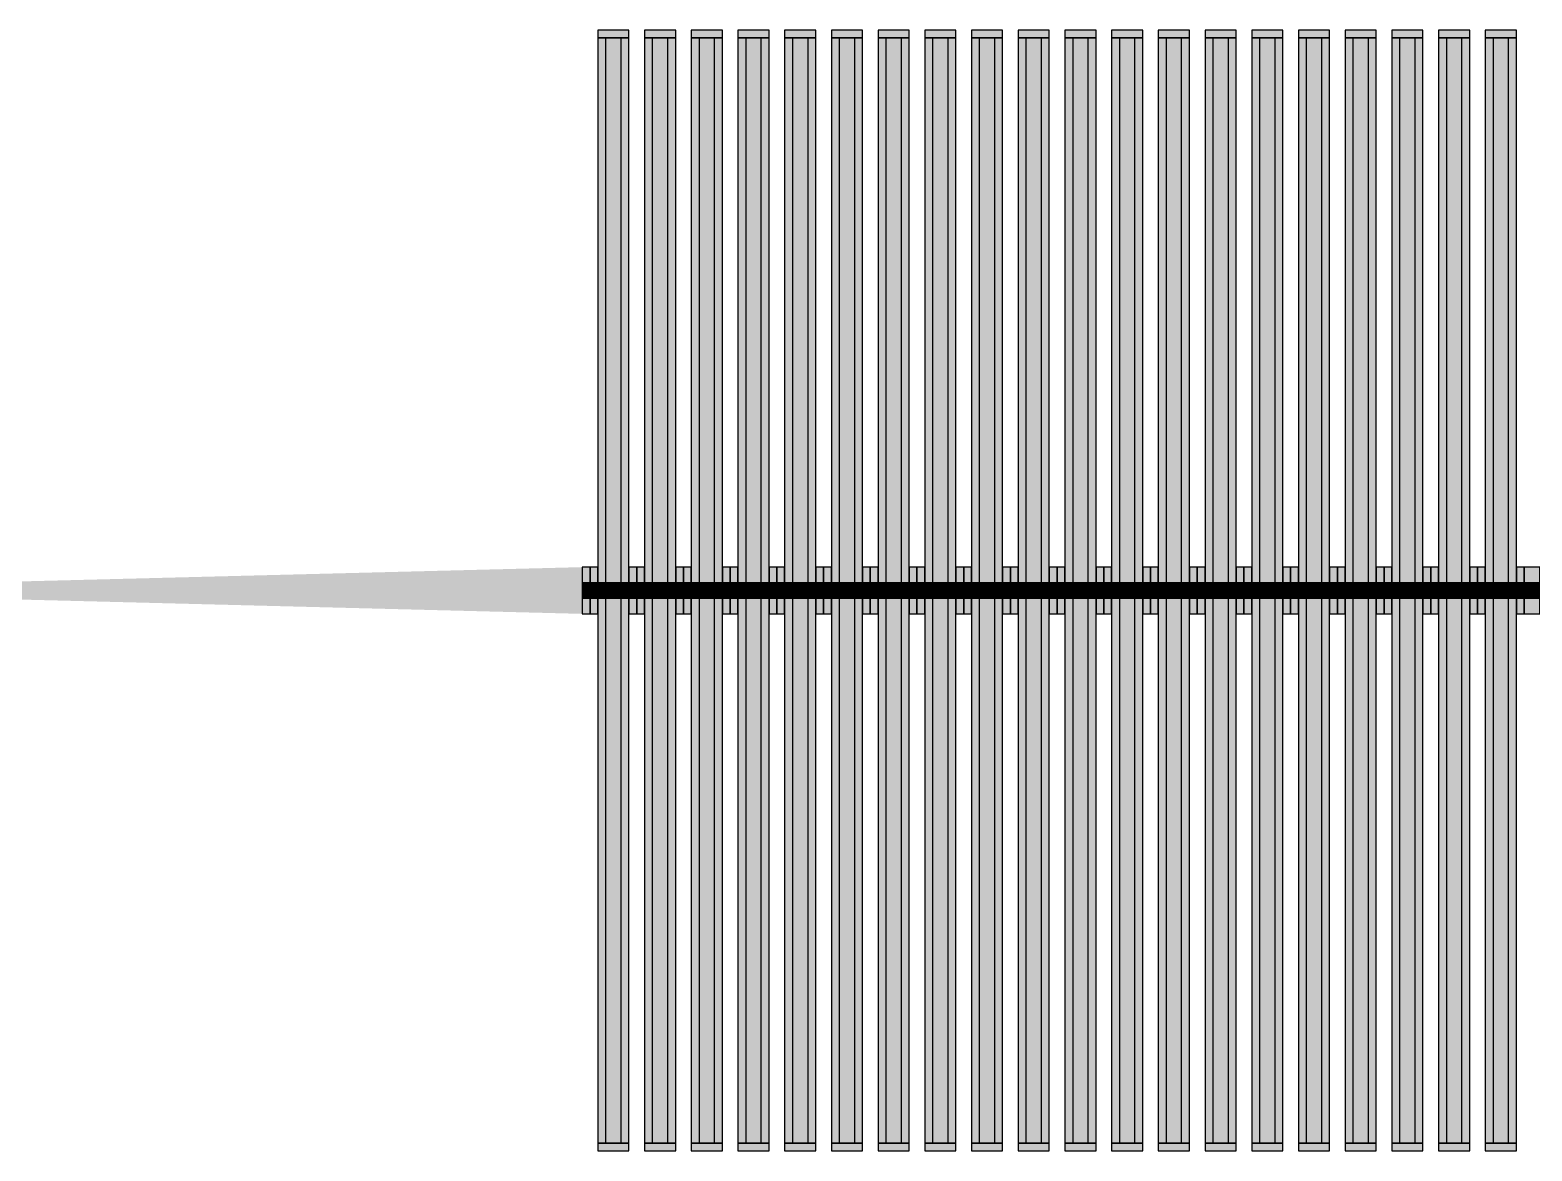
# Model space of a CAD drawing. Extents: x -200 to 7200, y -200 to 2100.
# Drawn here: x 6200.1 to 6586, y 806 to 1094 of the extents above; entities that cross this region are included whole.
import ezdxf

# ---------------------------------------------------------------- set-up
doc = ezdxf.new("R2010")
doc.units = 0
doc.header["$MEASUREMENT"] = 0
doc.layers.get('0').update_dxf_attribs({"linetype": 'CONTINUOUS'})
doc.layers.add('GAP', color=1, linetype='CONTINUOUS')
doc.layers.add('PIN', color=2, linetype='CONTINUOUS')

# ---------------------------------------------------------------- blocks, each defined once
blk = doc.blocks.new('R2C1BGAP')
for points in [[(6354, 1092), (6354, 1094), (6346, 1094), (6346, 1092), (6354, 1092)], [(6366, 1092), (6366, 1094), (6358, 1094), (6358, 1092), (6366, 1092)], [(6378, 1092), (6378, 1094), (6370, 1094), (6370, 1092), (6378, 1092)], [(6390, 1092), (6390, 1094), (6382, 1094), (6382, 1092), (6390, 1092)], [(6402, 1092), (6402, 1094), (6394, 1094), (6394, 1092), (6402, 1092)], [(6414, 1092), (6414, 1094), (6406, 1094), (6406, 1092), (6414, 1092)], [(6426, 1092), (6426, 1094), (6418, 1094), (6418, 1092), (6426, 1092)], [(6438, 1092), (6438, 1094), (6430, 1094), (6430, 1092), (6438, 1092)], [(6450, 1092), (6450, 1094), (6442, 1094), (6442, 1092), (6450, 1092)], [(6462, 1092), (6462, 1094), (6454, 1094), (6454, 1092), (6462, 1092)], [(6474, 1092), (6474, 1094), (6466, 1094), (6466, 1092), (6474, 1092)], [(6486, 1092), (6486, 1094), (6478, 1094), (6478, 1092), (6486, 1092)], [(6498, 1092), (6498, 1094), (6490, 1094), (6490, 1092), (6498, 1092)], [(6510, 1092), (6510, 1094), (6502, 1094), (6502, 1092), (6510, 1092)], [(6522, 1092), (6522, 1094), (6514, 1094), (6514, 1092), (6522, 1092)], [(6534, 1092), (6534, 1094), (6526, 1094), (6526, 1092), (6534, 1092)], [(6546, 1092), (6546, 1094), (6538, 1094), (6538, 1092), (6546, 1092)], [(6558, 1092), (6558, 1094), (6550, 1094), (6550, 1092), (6558, 1092)], [(6570, 1092), (6570, 1094), (6562, 1094), (6562, 1092), (6570, 1092)], [(6582, 1092), (6582, 1094), (6574, 1094), (6574, 1092), (6582, 1092)], [(6354, 952), (6354, 1092), (6346, 1092), (6346, 952), (6354, 952)], [(6366, 952), (6366, 1092), (6358, 1092), (6358, 952), (6366, 952)], [(6378, 952), (6378, 1092), (6370, 1092), (6370, 952), (6378, 952)], [(6390, 952), (6390, 1092), (6382, 1092), (6382, 952), (6390, 952)], [(6402, 952), (6402, 1092), (6394, 1092), (6394, 952), (6402, 952)], [(6414, 952), (6414, 1092), (6406, 1092), (6406, 952), (6414, 952)], [(6426, 952), (6426, 1092), (6418, 1092), (6418, 952), (6426, 952)], [(6438, 952), (6438, 1092), (6430, 1092), (6430, 952), (6438, 952)], [(6450, 952), (6450, 1092), (6442, 1092), (6442, 952), (6450, 952)], [(6462, 952), (6462, 1092), (6454, 1092), (6454, 952), (6462, 952)], [(6474, 952), (6474, 1092), (6466, 1092), (6466, 952), (6474, 952)], [(6486, 952), (6486, 1092), (6478, 1092), (6478, 952), (6486, 952)], [(6498, 952), (6498, 1092), (6490, 1092), (6490, 952), (6498, 952)], [(6510, 952), (6510, 1092), (6502, 1092), (6502, 952), (6510, 952)], [(6522, 952), (6522, 1092), (6514, 1092), (6514, 952), (6522, 952)], [(6534, 952), (6534, 1092), (6526, 1092), (6526, 952), (6534, 952)], [(6546, 952), (6546, 1092), (6538, 1092), (6538, 952), (6546, 952)], [(6558, 952), (6558, 1092), (6550, 1092), (6550, 952), (6558, 952)], [(6570, 952), (6570, 1092), (6562, 1092), (6562, 952), (6570, 952)], [(6582, 952), (6582, 1092), (6574, 1092), (6574, 952), (6582, 952)], [(6344, 956), (6342, 956), (6342, 944), (6344, 944), (6344, 956)], [(6346, 956), (6344, 956), (6344, 944), (6346, 944), (6346, 956)], [(6356, 956), (6354, 956), (6354, 944), (6356, 944), (6356, 956)], [(6358, 956), (6356, 956), (6356, 944), (6358, 944), (6358, 956)], [(6368, 956), (6366, 956), (6366, 944), (6368, 944), (6368, 956)], [(6370, 956), (6368, 956), (6368, 944), (6370, 944), (6370, 956)], [(6380, 956), (6378, 956), (6378, 944), (6380, 944), (6380, 956)], [(6382, 956), (6380, 956), (6380, 944), (6382, 944), (6382, 956)], [(6392, 956), (6390, 956), (6390, 944), (6392, 944), (6392, 956)], [(6394, 956), (6392, 956), (6392, 944), (6394, 944), (6394, 956)], [(6404, 956), (6402, 956), (6402, 944), (6404, 944), (6404, 956)], [(6406, 956), (6404, 956), (6404, 944), (6406, 944), (6406, 956)], [(6416, 956), (6414, 956), (6414, 944), (6416, 944), (6416, 956)], [(6418, 956), (6416, 956), (6416, 944), (6418, 944), (6418, 956)], [(6428, 956), (6426, 956), (6426, 944), (6428, 944), (6428, 956)], [(6430, 956), (6428, 956), (6428, 944), (6430, 944), (6430, 956)], [(6440, 956), (6438, 956), (6438, 944), (6440, 944), (6440, 956)], [(6442, 956), (6440, 956), (6440, 944), (6442, 944), (6442, 956)], [(6452, 956), (6450, 956), (6450, 944), (6452, 944), (6452, 956)], [(6454, 956), (6452, 956), (6452, 944), (6454, 944), (6454, 956)], [(6464, 956), (6462, 956), (6462, 944), (6464, 944), (6464, 956)], [(6466, 956), (6464, 956), (6464, 944), (6466, 944), (6466, 956)], [(6476, 956), (6474, 956), (6474, 944), (6476, 944), (6476, 956)], [(6478, 956), (6476, 956), (6476, 944), (6478, 944), (6478, 956)], [(6488, 956), (6486, 956), (6486, 944), (6488, 944), (6488, 956)], [(6490, 956), (6488, 956), (6488, 944), (6490, 944), (6490, 956)], [(6500, 956), (6498, 956), (6498, 944), (6500, 944), (6500, 956)], [(6502, 956), (6500, 956), (6500, 944), (6502, 944), (6502, 956)], [(6512, 956), (6510, 956), (6510, 944), (6512, 944), (6512, 956)], [(6514, 956), (6512, 956), (6512, 944), (6514, 944), (6514, 956)], [(6524, 956), (6522, 956), (6522, 944), (6524, 944), (6524, 956)], [(6526, 956), (6524, 956), (6524, 944), (6526, 944), (6526, 956)], [(6536, 956), (6534, 956), (6534, 944), (6536, 944), (6536, 956)], [(6538, 956), (6536, 956), (6536, 944), (6538, 944), (6538, 956)], [(6548, 956), (6546, 956), (6546, 944), (6548, 944), (6548, 956)], [(6550, 956), (6548, 956), (6548, 944), (6550, 944), (6550, 956)], [(6560, 956), (6558, 956), (6558, 944), (6560, 944), (6560, 956)], [(6562, 956), (6560, 956), (6560, 944), (6562, 944), (6562, 956)], [(6572, 956), (6570, 956), (6570, 944), (6572, 944), (6572, 956)], [(6574, 956), (6572, 956), (6572, 944), (6574, 944), (6574, 956)], [(6584, 956), (6582, 956), (6582, 944), (6584, 944), (6584, 956)], [(6588, 956), (6584, 956), (6584, 944), (6588, 944), (6588, 956)], [(6350, 952), (6346, 952), (6346, 948), (6350, 948), (6350, 952)], [(6354, 952), (6350, 952), (6350, 948), (6354, 948), (6354, 952)], [(6362, 952), (6358, 952), (6358, 948), (6362, 948), (6362, 952)], [(6366, 952), (6362, 952), (6362, 948), (6366, 948), (6366, 952)], [(6374, 952), (6370, 952), (6370, 948), (6374, 948), (6374, 952)], [(6378, 952), (6374, 952), (6374, 948), (6378, 948), (6378, 952)], [(6386, 952), (6382, 952), (6382, 948), (6386, 948), (6386, 952)], [(6390, 952), (6386, 952), (6386, 948), (6390, 948), (6390, 952)], [(6398, 952), (6394, 952), (6394, 948), (6398, 948), (6398, 952)], [(6402, 952), (6398, 952), (6398, 948), (6402, 948), (6402, 952)], [(6410, 952), (6406, 952), (6406, 948), (6410, 948), (6410, 952)], [(6414, 952), (6410, 952), (6410, 948), (6414, 948), (6414, 952)], [(6422, 952), (6418, 952), (6418, 948), (6422, 948), (6422, 952)], [(6426, 952), (6422, 952), (6422, 948), (6426, 948), (6426, 952)], [(6434, 952), (6430, 952), (6430, 948), (6434, 948), (6434, 952)], [(6438, 952), (6434, 952), (6434, 948), (6438, 948), (6438, 952)], [(6446, 952), (6442, 952), (6442, 948), (6446, 948), (6446, 952)], [(6450, 952), (6446, 952), (6446, 948), (6450, 948), (6450, 952)], [(6458, 952), (6454, 952), (6454, 948), (6458, 948), (6458, 952)], [(6462, 952), (6458, 952), (6458, 948), (6462, 948), (6462, 952)], [(6470, 952), (6466, 952), (6466, 948), (6470, 948), (6470, 952)], [(6474, 952), (6470, 952), (6470, 948), (6474, 948), (6474, 952)], [(6482, 952), (6478, 952), (6478, 948), (6482, 948), (6482, 952)], [(6486, 952), (6482, 952), (6482, 948), (6486, 948), (6486, 952)], [(6494, 952), (6490, 952), (6490, 948), (6494, 948), (6494, 952)], [(6498, 952), (6494, 952), (6494, 948), (6498, 948), (6498, 952)], [(6506, 952), (6502, 952), (6502, 948), (6506, 948), (6506, 952)], [(6510, 952), (6506, 952), (6506, 948), (6510, 948), (6510, 952)], [(6518, 952), (6514, 952), (6514, 948), (6518, 948), (6518, 952)], [(6522, 952), (6518, 952), (6518, 948), (6522, 948), (6522, 952)], [(6530, 952), (6526, 952), (6526, 948), (6530, 948), (6530, 952)], [(6534, 952), (6530, 952), (6530, 948), (6534, 948), (6534, 952)], [(6542, 952), (6538, 952), (6538, 948), (6542, 948), (6542, 952)], [(6546, 952), (6542, 952), (6542, 948), (6546, 948), (6546, 952)], [(6554, 952), (6550, 952), (6550, 948), (6554, 948), (6554, 952)], [(6558, 952), (6554, 952), (6554, 948), (6558, 948), (6558, 952)], [(6566, 952), (6562, 952), (6562, 948), (6566, 948), (6566, 952)], [(6570, 952), (6566, 952), (6566, 948), (6570, 948), (6570, 952)], [(6578, 952), (6574, 952), (6574, 948), (6578, 948), (6578, 952)], [(6582, 952), (6578, 952), (6578, 948), (6582, 948), (6582, 952)], [(6346, 948), (6346, 808), (6354, 808), (6354, 948), (6346, 948)], [(6358, 948), (6358, 808), (6366, 808), (6366, 948), (6358, 948)], [(6370, 948), (6370, 808), (6378, 808), (6378, 948), (6370, 948)], [(6382, 948), (6382, 808), (6390, 808), (6390, 948), (6382, 948)], [(6394, 948), (6394, 808), (6402, 808), (6402, 948), (6394, 948)], [(6406, 948), (6406, 808), (6414, 808), (6414, 948), (6406, 948)], [(6418, 948), (6418, 808), (6426, 808), (6426, 948), (6418, 948)], [(6430, 948), (6430, 808), (6438, 808), (6438, 948), (6430, 948)], [(6442, 948), (6442, 808), (6450, 808), (6450, 948), (6442, 948)], [(6454, 948), (6454, 808), (6462, 808), (6462, 948), (6454, 948)], [(6466, 948), (6466, 808), (6474, 808), (6474, 948), (6466, 948)], [(6478, 948), (6478, 808), (6486, 808), (6486, 948), (6478, 948)], [(6490, 948), (6490, 808), (6498, 808), (6498, 948), (6490, 948)], [(6502, 948), (6502, 808), (6510, 808), (6510, 948), (6502, 948)], [(6514, 948), (6514, 808), (6522, 808), (6522, 948), (6514, 948)], [(6526, 948), (6526, 808), (6534, 808), (6534, 948), (6526, 948)], [(6538, 948), (6538, 808), (6546, 808), (6546, 948), (6538, 948)], [(6550, 948), (6550, 808), (6558, 808), (6558, 948), (6550, 948)], [(6562, 948), (6562, 808), (6570, 808), (6570, 948), (6562, 948)], [(6574, 948), (6574, 808), (6582, 808), (6582, 948), (6574, 948)], [(6346, 808), (6346, 806), (6354, 806), (6354, 808), (6346, 808)], [(6358, 808), (6358, 806), (6366, 806), (6366, 808), (6358, 808)], [(6370, 808), (6370, 806), (6378, 806), (6378, 808), (6370, 808)], [(6382, 808), (6382, 806), (6390, 806), (6390, 808), (6382, 808)], [(6394, 808), (6394, 806), (6402, 806), (6402, 808), (6394, 808)], [(6406, 808), (6406, 806), (6414, 806), (6414, 808), (6406, 808)], [(6418, 808), (6418, 806), (6426, 806), (6426, 808), (6418, 808)], [(6430, 808), (6430, 806), (6438, 806), (6438, 808), (6430, 808)], [(6442, 808), (6442, 806), (6450, 806), (6450, 808), (6442, 808)], [(6454, 808), (6454, 806), (6462, 806), (6462, 808), (6454, 808)], [(6466, 808), (6466, 806), (6474, 806), (6474, 808), (6466, 808)], [(6478, 808), (6478, 806), (6486, 806), (6486, 808), (6478, 808)], [(6490, 808), (6490, 806), (6498, 806), (6498, 808), (6490, 808)], [(6502, 808), (6502, 806), (6510, 806), (6510, 808), (6502, 808)], [(6514, 808), (6514, 806), (6522, 806), (6522, 808), (6514, 808)], [(6526, 808), (6526, 806), (6534, 806), (6534, 808), (6526, 808)], [(6538, 808), (6538, 806), (6546, 806), (6546, 808), (6538, 808)], [(6550, 808), (6550, 806), (6558, 806), (6558, 808), (6550, 808)], [(6562, 808), (6562, 806), (6570, 806), (6570, 808), (6562, 808)], [(6574, 808), (6574, 806), (6582, 806), (6582, 808), (6574, 808)]]:
    blk.add_lwpolyline(points)
for points in [[(6354, 1092), (6354, 1094), (6346, 1092), (6346, 1094)], [(6366, 1092), (6366, 1094), (6358, 1092), (6358, 1094)], [(6378, 1092), (6378, 1094), (6370, 1092), (6370, 1094)], [(6390, 1092), (6390, 1094), (6382, 1092), (6382, 1094)], [(6402, 1092), (6402, 1094), (6394, 1092), (6394, 1094)], [(6414, 1092), (6414, 1094), (6406, 1092), (6406, 1094)], [(6426, 1092), (6426, 1094), (6418, 1092), (6418, 1094)], [(6438, 1092), (6438, 1094), (6430, 1092), (6430, 1094)], [(6450, 1092), (6450, 1094), (6442, 1092), (6442, 1094)], [(6462, 1092), (6462, 1094), (6454, 1092), (6454, 1094)], [(6474, 1092), (6474, 1094), (6466, 1092), (6466, 1094)], [(6486, 1092), (6486, 1094), (6478, 1092), (6478, 1094)], [(6498, 1092), (6498, 1094), (6490, 1092), (6490, 1094)], [(6510, 1092), (6510, 1094), (6502, 1092), (6502, 1094)], [(6522, 1092), (6522, 1094), (6514, 1092), (6514, 1094)], [(6534, 1092), (6534, 1094), (6526, 1092), (6526, 1094)], [(6546, 1092), (6546, 1094), (6538, 1092), (6538, 1094)], [(6558, 1092), (6558, 1094), (6550, 1092), (6550, 1094)], [(6570, 1092), (6570, 1094), (6562, 1092), (6562, 1094)], [(6582, 1092), (6582, 1094), (6574, 1092), (6574, 1094)], [(6354, 952), (6354, 1092), (6346, 952), (6346, 1092)], [(6366, 952), (6366, 1092), (6358, 952), (6358, 1092)], [(6378, 952), (6378, 1092), (6370, 952), (6370, 1092)], [(6390, 952), (6390, 1092), (6382, 952), (6382, 1092)], [(6402, 952), (6402, 1092), (6394, 952), (6394, 1092)], [(6414, 952), (6414, 1092), (6406, 952), (6406, 1092)], [(6426, 952), (6426, 1092), (6418, 952), (6418, 1092)], [(6438, 952), (6438, 1092), (6430, 952), (6430, 1092)], [(6450, 952), (6450, 1092), (6442, 952), (6442, 1092)], [(6462, 952), (6462, 1092), (6454, 952), (6454, 1092)], [(6474, 952), (6474, 1092), (6466, 952), (6466, 1092)], [(6486, 952), (6486, 1092), (6478, 952), (6478, 1092)], [(6498, 952), (6498, 1092), (6490, 952), (6490, 1092)], [(6510, 952), (6510, 1092), (6502, 952), (6502, 1092)], [(6522, 952), (6522, 1092), (6514, 952), (6514, 1092)], [(6534, 952), (6534, 1092), (6526, 952), (6526, 1092)], [(6546, 952), (6546, 1092), (6538, 952), (6538, 1092)], [(6558, 952), (6558, 1092), (6550, 952), (6550, 1092)], [(6570, 952), (6570, 1092), (6562, 952), (6562, 1092)], [(6582, 952), (6582, 1092), (6574, 952), (6574, 1092)], [(6342, 950), (6175, 950), (6342, 956), (6175, 951.75)], [(6344, 956), (6342, 956), (6344, 944), (6342, 944)], [(6346, 956), (6344, 956), (6346, 944), (6344, 944)], [(6356, 956), (6354, 956), (6356, 944), (6354, 944)], [(6358, 956), (6356, 956), (6358, 944), (6356, 944)], [(6368, 956), (6366, 956), (6368, 944), (6366, 944)], [(6370, 956), (6368, 956), (6370, 944), (6368, 944)], [(6380, 956), (6378, 956), (6380, 944), (6378, 944)], [(6382, 956), (6380, 956), (6382, 944), (6380, 944)], [(6392, 956), (6390, 956), (6392, 944), (6390, 944)], [(6394, 956), (6392, 956), (6394, 944), (6392, 944)], [(6404, 956), (6402, 956), (6404, 944), (6402, 944)], [(6406, 956), (6404, 956), (6406, 944), (6404, 944)], [(6416, 956), (6414, 956), (6416, 944), (6414, 944)], [(6418, 956), (6416, 956), (6418, 944), (6416, 944)], [(6428, 956), (6426, 956), (6428, 944), (6426, 944)], [(6430, 956), (6428, 956), (6430, 944), (6428, 944)], [(6440, 956), (6438, 956), (6440, 944), (6438, 944)], [(6442, 956), (6440, 956), (6442, 944), (6440, 944)], [(6452, 956), (6450, 956), (6452, 944), (6450, 944)], [(6454, 956), (6452, 956), (6454, 944), (6452, 944)], [(6464, 956), (6462, 956), (6464, 944), (6462, 944)], [(6466, 956), (6464, 956), (6466, 944), (6464, 944)], [(6476, 956), (6474, 956), (6476, 944), (6474, 944)], [(6478, 956), (6476, 956), (6478, 944), (6476, 944)], [(6488, 956), (6486, 956), (6488, 944), (6486, 944)], [(6490, 956), (6488, 956), (6490, 944), (6488, 944)], [(6500, 956), (6498, 956), (6500, 944), (6498, 944)], [(6502, 956), (6500, 956), (6502, 944), (6500, 944)], [(6512, 956), (6510, 956), (6512, 944), (6510, 944)], [(6514, 956), (6512, 956), (6514, 944), (6512, 944)], [(6524, 956), (6522, 956), (6524, 944), (6522, 944)], [(6526, 956), (6524, 956), (6526, 944), (6524, 944)], [(6536, 956), (6534, 956), (6536, 944), (6534, 944)], [(6538, 956), (6536, 956), (6538, 944), (6536, 944)], [(6548, 956), (6546, 956), (6548, 944), (6546, 944)], [(6550, 956), (6548, 956), (6550, 944), (6548, 944)], [(6560, 956), (6558, 956), (6560, 944), (6558, 944)], [(6562, 956), (6560, 956), (6562, 944), (6560, 944)], [(6572, 956), (6570, 956), (6572, 944), (6570, 944)], [(6574, 956), (6572, 956), (6574, 944), (6572, 944)], [(6584, 956), (6582, 956), (6584, 944), (6582, 944)], [(6588, 956), (6584, 956), (6588, 944), (6584, 944)], [(6342, 950), (6175, 950), (6342, 944), (6175, 948.25)], [(6350, 952), (6346, 952), (6350, 948), (6346, 948)], [(6354, 952), (6350, 952), (6354, 948), (6350, 948)], [(6362, 952), (6358, 952), (6362, 948), (6358, 948)], [(6366, 952), (6362, 952), (6366, 948), (6362, 948)], [(6374, 952), (6370, 952), (6374, 948), (6370, 948)], [(6378, 952), (6374, 952), (6378, 948), (6374, 948)], [(6386, 952), (6382, 952), (6386, 948), (6382, 948)], [(6390, 952), (6386, 952), (6390, 948), (6386, 948)], [(6398, 952), (6394, 952), (6398, 948), (6394, 948)], [(6402, 952), (6398, 952), (6402, 948), (6398, 948)], [(6410, 952), (6406, 952), (6410, 948), (6406, 948)], [(6414, 952), (6410, 952), (6414, 948), (6410, 948)], [(6422, 952), (6418, 952), (6422, 948), (6418, 948)], [(6426, 952), (6422, 952), (6426, 948), (6422, 948)], [(6434, 952), (6430, 952), (6434, 948), (6430, 948)], [(6438, 952), (6434, 952), (6438, 948), (6434, 948)], [(6446, 952), (6442, 952), (6446, 948), (6442, 948)], [(6450, 952), (6446, 952), (6450, 948), (6446, 948)], [(6458, 952), (6454, 952), (6458, 948), (6454, 948)], [(6462, 952), (6458, 952), (6462, 948), (6458, 948)], [(6470, 952), (6466, 952), (6470, 948), (6466, 948)], [(6474, 952), (6470, 952), (6474, 948), (6470, 948)], [(6482, 952), (6478, 952), (6482, 948), (6478, 948)], [(6486, 952), (6482, 952), (6486, 948), (6482, 948)], [(6494, 952), (6490, 952), (6494, 948), (6490, 948)], [(6498, 952), (6494, 952), (6498, 948), (6494, 948)], [(6506, 952), (6502, 952), (6506, 948), (6502, 948)], [(6510, 952), (6506, 952), (6510, 948), (6506, 948)], [(6518, 952), (6514, 952), (6518, 948), (6514, 948)], [(6522, 952), (6518, 952), (6522, 948), (6518, 948)], [(6530, 952), (6526, 952), (6530, 948), (6526, 948)], [(6534, 952), (6530, 952), (6534, 948), (6530, 948)], [(6542, 952), (6538, 952), (6542, 948), (6538, 948)], [(6546, 952), (6542, 952), (6546, 948), (6542, 948)], [(6554, 952), (6550, 952), (6554, 948), (6550, 948)], [(6558, 952), (6554, 952), (6558, 948), (6554, 948)], [(6566, 952), (6562, 952), (6566, 948), (6562, 948)], [(6570, 952), (6566, 952), (6570, 948), (6566, 948)], [(6578, 952), (6574, 952), (6578, 948), (6574, 948)], [(6582, 952), (6578, 952), (6582, 948), (6578, 948)], [(6346, 948), (6346, 808), (6354, 948), (6354, 808)], [(6358, 948), (6358, 808), (6366, 948), (6366, 808)], [(6370, 948), (6370, 808), (6378, 948), (6378, 808)], [(6382, 948), (6382, 808), (6390, 948), (6390, 808)], [(6394, 948), (6394, 808), (6402, 948), (6402, 808)], [(6406, 948), (6406, 808), (6414, 948), (6414, 808)], [(6418, 948), (6418, 808), (6426, 948), (6426, 808)], [(6430, 948), (6430, 808), (6438, 948), (6438, 808)], [(6442, 948), (6442, 808), (6450, 948), (6450, 808)], [(6454, 948), (6454, 808), (6462, 948), (6462, 808)], [(6466, 948), (6466, 808), (6474, 948), (6474, 808)], [(6478, 948), (6478, 808), (6486, 948), (6486, 808)], [(6490, 948), (6490, 808), (6498, 948), (6498, 808)], [(6502, 948), (6502, 808), (6510, 948), (6510, 808)], [(6514, 948), (6514, 808), (6522, 948), (6522, 808)], [(6526, 948), (6526, 808), (6534, 948), (6534, 808)], [(6538, 948), (6538, 808), (6546, 948), (6546, 808)], [(6550, 948), (6550, 808), (6558, 948), (6558, 808)], [(6562, 948), (6562, 808), (6570, 948), (6570, 808)], [(6574, 948), (6574, 808), (6582, 948), (6582, 808)], [(6346, 808), (6346, 806), (6354, 808), (6354, 806)], [(6358, 808), (6358, 806), (6366, 808), (6366, 806)], [(6370, 808), (6370, 806), (6378, 808), (6378, 806)], [(6382, 808), (6382, 806), (6390, 808), (6390, 806)], [(6394, 808), (6394, 806), (6402, 808), (6402, 806)], [(6406, 808), (6406, 806), (6414, 808), (6414, 806)], [(6418, 808), (6418, 806), (6426, 808), (6426, 806)], [(6430, 808), (6430, 806), (6438, 808), (6438, 806)], [(6442, 808), (6442, 806), (6450, 808), (6450, 806)], [(6454, 808), (6454, 806), (6462, 808), (6462, 806)], [(6466, 808), (6466, 806), (6474, 808), (6474, 806)], [(6478, 808), (6478, 806), (6486, 808), (6486, 806)], [(6490, 808), (6490, 806), (6498, 808), (6498, 806)], [(6502, 808), (6502, 806), (6510, 808), (6510, 806)], [(6514, 808), (6514, 806), (6522, 808), (6522, 806)], [(6526, 808), (6526, 806), (6534, 808), (6534, 806)], [(6538, 808), (6538, 806), (6546, 808), (6546, 806)], [(6550, 808), (6550, 806), (6558, 808), (6558, 806)], [(6562, 808), (6562, 806), (6570, 808), (6570, 806)], [(6574, 808), (6574, 806), (6582, 808), (6582, 806)]]:
    blk.add_solid(points)
blk = doc.blocks.new('R2C1BPIN')
for points in [[(6352, 952), (6352, 1092), (6348, 1092), (6348, 952), (6352, 952)], [(6364, 952), (6364, 1092), (6360, 1092), (6360, 952), (6364, 952)], [(6376, 952), (6376, 1092), (6372, 1092), (6372, 952), (6376, 952)], [(6388, 952), (6388, 1092), (6384, 1092), (6384, 952), (6388, 952)], [(6400, 952), (6400, 1092), (6396, 1092), (6396, 952), (6400, 952)], [(6412, 952), (6412, 1092), (6408, 1092), (6408, 952), (6412, 952)], [(6424, 952), (6424, 1092), (6420, 1092), (6420, 952), (6424, 952)], [(6436, 952), (6436, 1092), (6432, 1092), (6432, 952), (6436, 952)], [(6448, 952), (6448, 1092), (6444, 1092), (6444, 952), (6448, 952)], [(6460, 952), (6460, 1092), (6456, 1092), (6456, 952), (6460, 952)], [(6472, 952), (6472, 1092), (6468, 1092), (6468, 952), (6472, 952)], [(6484, 952), (6484, 1092), (6480, 1092), (6480, 952), (6484, 952)], [(6496, 952), (6496, 1092), (6492, 1092), (6492, 952), (6496, 952)], [(6508, 952), (6508, 1092), (6504, 1092), (6504, 952), (6508, 952)], [(6520, 952), (6520, 1092), (6516, 1092), (6516, 952), (6520, 952)], [(6532, 952), (6532, 1092), (6528, 1092), (6528, 952), (6532, 952)], [(6544, 952), (6544, 1092), (6540, 1092), (6540, 952), (6544, 952)], [(6556, 952), (6556, 1092), (6552, 1092), (6552, 952), (6556, 952)], [(6568, 952), (6568, 1092), (6564, 1092), (6564, 952), (6568, 952)], [(6580, 952), (6580, 1092), (6576, 1092), (6576, 952), (6580, 952)], [(6344, 952), (6342, 952), (6342, 948), (6344, 948), (6344, 952)], [(6346, 952), (6344, 952), (6344, 948), (6346, 948), (6346, 952)], [(6350, 952), (6346, 952), (6346, 948), (6350, 948), (6350, 952)], [(6354, 952), (6350, 952), (6350, 948), (6354, 948), (6354, 952)], [(6356, 952), (6354, 952), (6354, 948), (6356, 948), (6356, 952)], [(6358, 952), (6356, 952), (6356, 948), (6358, 948), (6358, 952)], [(6362, 952), (6358, 952), (6358, 948), (6362, 948), (6362, 952)], [(6366, 952), (6362, 952), (6362, 948), (6366, 948), (6366, 952)], [(6368, 952), (6366, 952), (6366, 948), (6368, 948), (6368, 952)], [(6370, 952), (6368, 952), (6368, 948), (6370, 948), (6370, 952)], [(6374, 952), (6370, 952), (6370, 948), (6374, 948), (6374, 952)], [(6378, 952), (6374, 952), (6374, 948), (6378, 948), (6378, 952)], [(6380, 952), (6378, 952), (6378, 948), (6380, 948), (6380, 952)], [(6382, 952), (6380, 952), (6380, 948), (6382, 948), (6382, 952)], [(6386, 952), (6382, 952), (6382, 948), (6386, 948), (6386, 952)], [(6390, 952), (6386, 952), (6386, 948), (6390, 948), (6390, 952)], [(6392, 952), (6390, 952), (6390, 948), (6392, 948), (6392, 952)], [(6394, 952), (6392, 952), (6392, 948), (6394, 948), (6394, 952)], [(6398, 952), (6394, 952), (6394, 948), (6398, 948), (6398, 952)], [(6402, 952), (6398, 952), (6398, 948), (6402, 948), (6402, 952)], [(6404, 952), (6402, 952), (6402, 948), (6404, 948), (6404, 952)], [(6406, 952), (6404, 952), (6404, 948), (6406, 948), (6406, 952)], [(6410, 952), (6406, 952), (6406, 948), (6410, 948), (6410, 952)], [(6414, 952), (6410, 952), (6410, 948), (6414, 948), (6414, 952)], [(6416, 952), (6414, 952), (6414, 948), (6416, 948), (6416, 952)], [(6418, 952), (6416, 952), (6416, 948), (6418, 948), (6418, 952)], [(6422, 952), (6418, 952), (6418, 948), (6422, 948), (6422, 952)], [(6426, 952), (6422, 952), (6422, 948), (6426, 948), (6426, 952)], [(6428, 952), (6426, 952), (6426, 948), (6428, 948), (6428, 952)], [(6430, 952), (6428, 952), (6428, 948), (6430, 948), (6430, 952)], [(6434, 952), (6430, 952), (6430, 948), (6434, 948), (6434, 952)], [(6438, 952), (6434, 952), (6434, 948), (6438, 948), (6438, 952)], [(6440, 952), (6438, 952), (6438, 948), (6440, 948), (6440, 952)], [(6442, 952), (6440, 952), (6440, 948), (6442, 948), (6442, 952)], [(6446, 952), (6442, 952), (6442, 948), (6446, 948), (6446, 952)], [(6450, 952), (6446, 952), (6446, 948), (6450, 948), (6450, 952)], [(6452, 952), (6450, 952), (6450, 948), (6452, 948), (6452, 952)], [(6454, 952), (6452, 952), (6452, 948), (6454, 948), (6454, 952)], [(6458, 952), (6454, 952), (6454, 948), (6458, 948), (6458, 952)], [(6462, 952), (6458, 952), (6458, 948), (6462, 948), (6462, 952)], [(6464, 952), (6462, 952), (6462, 948), (6464, 948), (6464, 952)], [(6466, 952), (6464, 952), (6464, 948), (6466, 948), (6466, 952)], [(6470, 952), (6466, 952), (6466, 948), (6470, 948), (6470, 952)], [(6474, 952), (6470, 952), (6470, 948), (6474, 948), (6474, 952)], [(6476, 952), (6474, 952), (6474, 948), (6476, 948), (6476, 952)], [(6478, 952), (6476, 952), (6476, 948), (6478, 948), (6478, 952)], [(6482, 952), (6478, 952), (6478, 948), (6482, 948), (6482, 952)], [(6486, 952), (6482, 952), (6482, 948), (6486, 948), (6486, 952)], [(6488, 952), (6486, 952), (6486, 948), (6488, 948), (6488, 952)], [(6490, 952), (6488, 952), (6488, 948), (6490, 948), (6490, 952)], [(6494, 952), (6490, 952), (6490, 948), (6494, 948), (6494, 952)], [(6498, 952), (6494, 952), (6494, 948), (6498, 948), (6498, 952)], [(6500, 952), (6498, 952), (6498, 948), (6500, 948), (6500, 952)], [(6502, 952), (6500, 952), (6500, 948), (6502, 948), (6502, 952)], [(6506, 952), (6502, 952), (6502, 948), (6506, 948), (6506, 952)], [(6510, 952), (6506, 952), (6506, 948), (6510, 948), (6510, 952)], [(6512, 952), (6510, 952), (6510, 948), (6512, 948), (6512, 952)], [(6514, 952), (6512, 952), (6512, 948), (6514, 948), (6514, 952)], [(6518, 952), (6514, 952), (6514, 948), (6518, 948), (6518, 952)], [(6522, 952), (6518, 952), (6518, 948), (6522, 948), (6522, 952)], [(6524, 952), (6522, 952), (6522, 948), (6524, 948), (6524, 952)], [(6526, 952), (6524, 952), (6524, 948), (6526, 948), (6526, 952)], [(6530, 952), (6526, 952), (6526, 948), (6530, 948), (6530, 952)], [(6534, 952), (6530, 952), (6530, 948), (6534, 948), (6534, 952)], [(6536, 952), (6534, 952), (6534, 948), (6536, 948), (6536, 952)], [(6538, 952), (6536, 952), (6536, 948), (6538, 948), (6538, 952)], [(6542, 952), (6538, 952), (6538, 948), (6542, 948), (6542, 952)], [(6546, 952), (6542, 952), (6542, 948), (6546, 948), (6546, 952)], [(6548, 952), (6546, 952), (6546, 948), (6548, 948), (6548, 952)], [(6550, 952), (6548, 952), (6548, 948), (6550, 948), (6550, 952)], [(6554, 952), (6550, 952), (6550, 948), (6554, 948), (6554, 952)], [(6558, 952), (6554, 952), (6554, 948), (6558, 948), (6558, 952)], [(6560, 952), (6558, 952), (6558, 948), (6560, 948), (6560, 952)], [(6562, 952), (6560, 952), (6560, 948), (6562, 948), (6562, 952)], [(6566, 952), (6562, 952), (6562, 948), (6566, 948), (6566, 952)], [(6570, 952), (6566, 952), (6566, 948), (6570, 948), (6570, 952)], [(6572, 952), (6570, 952), (6570, 948), (6572, 948), (6572, 952)], [(6574, 952), (6572, 952), (6572, 948), (6574, 948), (6574, 952)], [(6578, 952), (6574, 952), (6574, 948), (6578, 948), (6578, 952)], [(6582, 952), (6578, 952), (6578, 948), (6582, 948), (6582, 952)], [(6584, 952), (6582, 952), (6582, 948), (6584, 948), (6584, 952)], [(6588, 952), (6584, 952), (6584, 948), (6588, 948), (6588, 952)], [(6348, 948), (6348, 808), (6352, 808), (6352, 948), (6348, 948)], [(6360, 948), (6360, 808), (6364, 808), (6364, 948), (6360, 948)], [(6372, 948), (6372, 808), (6376, 808), (6376, 948), (6372, 948)], [(6384, 948), (6384, 808), (6388, 808), (6388, 948), (6384, 948)], [(6396, 948), (6396, 808), (6400, 808), (6400, 948), (6396, 948)], [(6408, 948), (6408, 808), (6412, 808), (6412, 948), (6408, 948)], [(6420, 948), (6420, 808), (6424, 808), (6424, 948), (6420, 948)], [(6432, 948), (6432, 808), (6436, 808), (6436, 948), (6432, 948)], [(6444, 948), (6444, 808), (6448, 808), (6448, 948), (6444, 948)], [(6456, 948), (6456, 808), (6460, 808), (6460, 948), (6456, 948)], [(6468, 948), (6468, 808), (6472, 808), (6472, 948), (6468, 948)], [(6480, 948), (6480, 808), (6484, 808), (6484, 948), (6480, 948)], [(6492, 948), (6492, 808), (6496, 808), (6496, 948), (6492, 948)], [(6504, 948), (6504, 808), (6508, 808), (6508, 948), (6504, 948)], [(6516, 948), (6516, 808), (6520, 808), (6520, 948), (6516, 948)], [(6528, 948), (6528, 808), (6532, 808), (6532, 948), (6528, 948)], [(6540, 948), (6540, 808), (6544, 808), (6544, 948), (6540, 948)], [(6552, 948), (6552, 808), (6556, 808), (6556, 948), (6552, 948)], [(6564, 948), (6564, 808), (6568, 808), (6568, 948), (6564, 948)], [(6576, 948), (6576, 808), (6580, 808), (6580, 948), (6576, 948)]]:
    blk.add_lwpolyline(points)
for points in [[(6352, 952), (6352, 1092), (6348, 952), (6348, 1092)], [(6364, 952), (6364, 1092), (6360, 952), (6360, 1092)], [(6376, 952), (6376, 1092), (6372, 952), (6372, 1092)], [(6388, 952), (6388, 1092), (6384, 952), (6384, 1092)], [(6400, 952), (6400, 1092), (6396, 952), (6396, 1092)], [(6412, 952), (6412, 1092), (6408, 952), (6408, 1092)], [(6424, 952), (6424, 1092), (6420, 952), (6420, 1092)], [(6436, 952), (6436, 1092), (6432, 952), (6432, 1092)], [(6448, 952), (6448, 1092), (6444, 952), (6444, 1092)], [(6460, 952), (6460, 1092), (6456, 952), (6456, 1092)], [(6472, 952), (6472, 1092), (6468, 952), (6468, 1092)], [(6484, 952), (6484, 1092), (6480, 952), (6480, 1092)], [(6496, 952), (6496, 1092), (6492, 952), (6492, 1092)], [(6508, 952), (6508, 1092), (6504, 952), (6504, 1092)], [(6520, 952), (6520, 1092), (6516, 952), (6516, 1092)], [(6532, 952), (6532, 1092), (6528, 952), (6528, 1092)], [(6544, 952), (6544, 1092), (6540, 952), (6540, 1092)], [(6556, 952), (6556, 1092), (6552, 952), (6552, 1092)], [(6568, 952), (6568, 1092), (6564, 952), (6564, 1092)], [(6580, 952), (6580, 1092), (6576, 952), (6576, 1092)], [(6342, 950), (6175, 950), (6342, 952), (6175, 950.9)], [(6342, 950), (6175, 950), (6342, 948), (6175, 949.1)], [(6344, 952), (6342, 952), (6344, 948), (6342, 948)], [(6346, 952), (6344, 952), (6346, 948), (6344, 948)], [(6350, 952), (6346, 952), (6350, 948), (6346, 948)], [(6354, 952), (6350, 952), (6354, 948), (6350, 948)], [(6356, 952), (6354, 952), (6356, 948), (6354, 948)], [(6358, 952), (6356, 952), (6358, 948), (6356, 948)], [(6362, 952), (6358, 952), (6362, 948), (6358, 948)], [(6366, 952), (6362, 952), (6366, 948), (6362, 948)], [(6368, 952), (6366, 952), (6368, 948), (6366, 948)], [(6370, 952), (6368, 952), (6370, 948), (6368, 948)], [(6374, 952), (6370, 952), (6374, 948), (6370, 948)], [(6378, 952), (6374, 952), (6378, 948), (6374, 948)], [(6380, 952), (6378, 952), (6380, 948), (6378, 948)], [(6382, 952), (6380, 952), (6382, 948), (6380, 948)], [(6386, 952), (6382, 952), (6386, 948), (6382, 948)], [(6390, 952), (6386, 952), (6390, 948), (6386, 948)], [(6392, 952), (6390, 952), (6392, 948), (6390, 948)], [(6394, 952), (6392, 952), (6394, 948), (6392, 948)], [(6398, 952), (6394, 952), (6398, 948), (6394, 948)], [(6402, 952), (6398, 952), (6402, 948), (6398, 948)], [(6404, 952), (6402, 952), (6404, 948), (6402, 948)], [(6406, 952), (6404, 952), (6406, 948), (6404, 948)], [(6410, 952), (6406, 952), (6410, 948), (6406, 948)], [(6414, 952), (6410, 952), (6414, 948), (6410, 948)], [(6416, 952), (6414, 952), (6416, 948), (6414, 948)], [(6418, 952), (6416, 952), (6418, 948), (6416, 948)], [(6422, 952), (6418, 952), (6422, 948), (6418, 948)], [(6426, 952), (6422, 952), (6426, 948), (6422, 948)], [(6428, 952), (6426, 952), (6428, 948), (6426, 948)], [(6430, 952), (6428, 952), (6430, 948), (6428, 948)], [(6434, 952), (6430, 952), (6434, 948), (6430, 948)], [(6438, 952), (6434, 952), (6438, 948), (6434, 948)], [(6440, 952), (6438, 952), (6440, 948), (6438, 948)], [(6442, 952), (6440, 952), (6442, 948), (6440, 948)], [(6446, 952), (6442, 952), (6446, 948), (6442, 948)], [(6450, 952), (6446, 952), (6450, 948), (6446, 948)], [(6452, 952), (6450, 952), (6452, 948), (6450, 948)], [(6454, 952), (6452, 952), (6454, 948), (6452, 948)], [(6458, 952), (6454, 952), (6458, 948), (6454, 948)], [(6462, 952), (6458, 952), (6462, 948), (6458, 948)], [(6464, 952), (6462, 952), (6464, 948), (6462, 948)], [(6466, 952), (6464, 952), (6466, 948), (6464, 948)], [(6470, 952), (6466, 952), (6470, 948), (6466, 948)], [(6474, 952), (6470, 952), (6474, 948), (6470, 948)], [(6476, 952), (6474, 952), (6476, 948), (6474, 948)], [(6478, 952), (6476, 952), (6478, 948), (6476, 948)], [(6482, 952), (6478, 952), (6482, 948), (6478, 948)], [(6486, 952), (6482, 952), (6486, 948), (6482, 948)], [(6488, 952), (6486, 952), (6488, 948), (6486, 948)], [(6490, 952), (6488, 952), (6490, 948), (6488, 948)], [(6494, 952), (6490, 952), (6494, 948), (6490, 948)], [(6498, 952), (6494, 952), (6498, 948), (6494, 948)], [(6500, 952), (6498, 952), (6500, 948), (6498, 948)], [(6502, 952), (6500, 952), (6502, 948), (6500, 948)], [(6506, 952), (6502, 952), (6506, 948), (6502, 948)], [(6510, 952), (6506, 952), (6510, 948), (6506, 948)], [(6512, 952), (6510, 952), (6512, 948), (6510, 948)], [(6514, 952), (6512, 952), (6514, 948), (6512, 948)], [(6518, 952), (6514, 952), (6518, 948), (6514, 948)], [(6522, 952), (6518, 952), (6522, 948), (6518, 948)], [(6524, 952), (6522, 952), (6524, 948), (6522, 948)], [(6526, 952), (6524, 952), (6526, 948), (6524, 948)], [(6530, 952), (6526, 952), (6530, 948), (6526, 948)], [(6534, 952), (6530, 952), (6534, 948), (6530, 948)], [(6536, 952), (6534, 952), (6536, 948), (6534, 948)], [(6538, 952), (6536, 952), (6538, 948), (6536, 948)], [(6542, 952), (6538, 952), (6542, 948), (6538, 948)], [(6546, 952), (6542, 952), (6546, 948), (6542, 948)], [(6548, 952), (6546, 952), (6548, 948), (6546, 948)], [(6550, 952), (6548, 952), (6550, 948), (6548, 948)], [(6554, 952), (6550, 952), (6554, 948), (6550, 948)], [(6558, 952), (6554, 952), (6558, 948), (6554, 948)], [(6560, 952), (6558, 952), (6560, 948), (6558, 948)], [(6562, 952), (6560, 952), (6562, 948), (6560, 948)], [(6566, 952), (6562, 952), (6566, 948), (6562, 948)], [(6570, 952), (6566, 952), (6570, 948), (6566, 948)], [(6572, 952), (6570, 952), (6572, 948), (6570, 948)], [(6574, 952), (6572, 952), (6574, 948), (6572, 948)], [(6578, 952), (6574, 952), (6578, 948), (6574, 948)], [(6582, 952), (6578, 952), (6582, 948), (6578, 948)], [(6584, 952), (6582, 952), (6584, 948), (6582, 948)], [(6588, 952), (6584, 952), (6588, 948), (6584, 948)], [(6348, 948), (6348, 808), (6352, 948), (6352, 808)], [(6360, 948), (6360, 808), (6364, 948), (6364, 808)], [(6372, 948), (6372, 808), (6376, 948), (6376, 808)], [(6384, 948), (6384, 808), (6388, 948), (6388, 808)], [(6396, 948), (6396, 808), (6400, 948), (6400, 808)], [(6408, 948), (6408, 808), (6412, 948), (6412, 808)], [(6420, 948), (6420, 808), (6424, 948), (6424, 808)], [(6432, 948), (6432, 808), (6436, 948), (6436, 808)], [(6444, 948), (6444, 808), (6448, 948), (6448, 808)], [(6456, 948), (6456, 808), (6460, 948), (6460, 808)], [(6468, 948), (6468, 808), (6472, 948), (6472, 808)], [(6480, 948), (6480, 808), (6484, 948), (6484, 808)], [(6492, 948), (6492, 808), (6496, 948), (6496, 808)], [(6504, 948), (6504, 808), (6508, 948), (6508, 808)], [(6516, 948), (6516, 808), (6520, 948), (6520, 808)], [(6528, 948), (6528, 808), (6532, 948), (6532, 808)], [(6540, 948), (6540, 808), (6544, 948), (6544, 808)], [(6552, 948), (6552, 808), (6556, 948), (6556, 808)], [(6564, 948), (6564, 808), (6568, 948), (6568, 808)], [(6576, 948), (6576, 808), (6580, 948), (6580, 808)]]:
    blk.add_solid(points)

msp = doc.modelspace()

# ---------------------------------------------------------------- block references
at = {"layer": 'GAP'}
msp.add_blockref('R2C1BGAP', (0, 0), dxfattribs=at)
at = {"layer": 'PIN'}
msp.add_blockref('R2C1BPIN', (0, 0), dxfattribs=at)

doc.saveas('drawing.dxf')
